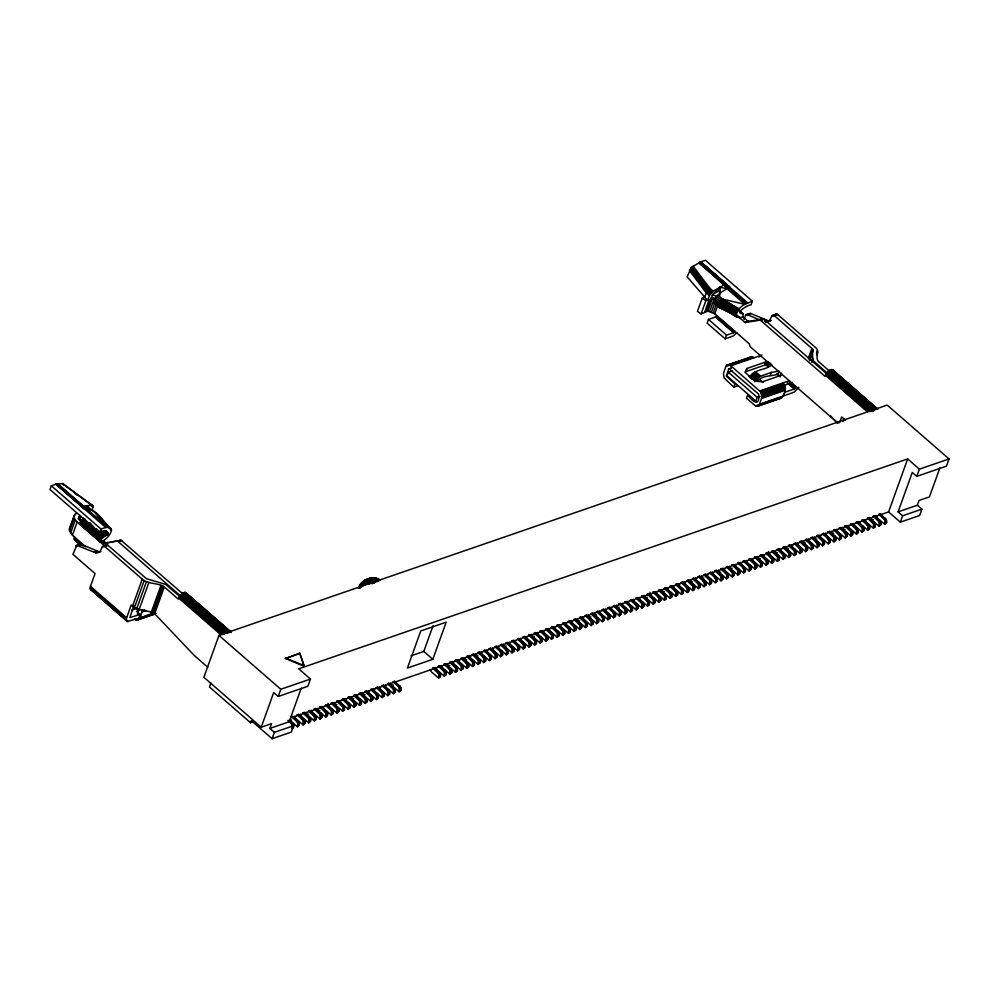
<?xml version="1.0" encoding="UTF-8"?>
<svg xmlns="http://www.w3.org/2000/svg" width="999" height="999" viewBox="0 0 999 999"><rect width="100%" height="100%" fill="white"/><g stroke="black" fill="none" stroke-linecap="round" stroke-linejoin="round"><path stroke-width="1.5" d="M291.633 720.029L290.222 720.516L297.44 726.797L298.002 724.15L297.078 721.728L291.558 716.807L291.171 717.869M297.44 726.797L299.238 725.262L298.938 721.977L292.969 716.32L291.558 716.807M294.68 716.146L295.866 718.568L303.084 724.862L303.172 720.516L297.202 714.859L296.815 715.921L292.582 717.382M303.084 724.862L304.882 723.313L304.583 720.029L298.614 714.372L297.202 714.859M300.324 714.198L301.511 716.62L308.741 722.914L308.816 718.568L302.847 712.911L302.472 713.973L298.226 715.434L298.614 714.372M308.741 722.914L310.527 721.365L310.227 718.081L304.258 712.424L302.847 712.911M305.981 712.25L307.155 714.672L314.385 720.966L314.46 716.62L308.491 710.963L308.117 712.025L303.883 713.486L304.258 712.424M314.385 720.966L316.171 719.417L315.871 716.133L309.902 710.476L308.491 710.963M311.626 710.301L312.812 712.724L320.03 719.018L320.105 714.685L314.136 709.015L313.761 710.077L309.528 711.538M320.03 719.018L321.828 717.469L321.516 714.198L315.559 708.528L314.136 709.015M317.27 708.353L318.456 710.776L325.674 717.07L325.761 712.737L319.792 707.067L319.405 708.129L315.172 709.59L315.559 708.528M325.674 717.07L327.472 715.521L327.173 712.25L321.203 706.58L319.792 707.067M322.914 706.418L324.101 708.84L331.331 715.122L331.406 710.789L325.437 705.119L325.05 706.181L320.816 707.642L321.203 706.58M331.331 715.122L333.117 713.573L332.817 710.301L326.848 704.632L325.437 705.119M327.972 703.259L329.745 706.892L336.975 713.174L337.05 708.84L331.081 703.184L330.706 704.233L326.461 705.694L326.848 704.632M336.975 713.174L338.761 711.625L338.461 708.353L332.492 702.697L331.081 703.184M334.215 702.522L335.389 704.944L342.62 711.226L342.694 706.892L336.725 701.236L336.351 702.297L332.118 703.758L332.492 702.697M342.62 711.226L344.418 709.69L344.106 706.405L338.137 700.749L336.725 701.236M339.86 700.574L341.046 702.996L348.264 709.29L348.339 704.944L342.382 699.288L341.995 700.349L337.762 701.81L338.137 700.749M348.264 709.29L350.062 707.742L349.762 704.457L343.793 698.801L342.382 699.288M345.504 698.626L346.69 701.048L353.908 707.342L353.996 702.996L348.027 697.339L347.64 698.401L343.406 699.862L343.793 698.801M353.908 707.342L355.706 705.794L355.407 702.509L349.438 696.852L348.027 697.339M351.149 696.678L352.335 699.1L359.565 705.394L359.64 701.048L353.671 695.391L353.284 696.453L349.051 697.914L349.438 696.852M359.565 705.394L361.351 703.845L361.051 700.561L355.082 694.904L353.671 695.391M356.793 694.73L357.979 697.152L365.209 703.446L365.284 699.113L359.315 693.443L358.941 694.505L354.695 695.966L355.082 694.904M365.209 703.446L366.995 701.897L366.695 698.626L360.726 692.956L359.315 693.443M362.45 692.782L363.624 695.204L370.854 701.498L370.929 697.165L364.96 691.495L364.585 692.557L360.352 694.018L360.726 692.956M370.854 701.498L372.652 699.949L372.34 696.678L366.371 691.008L364.96 691.495M368.094 690.846L369.28 693.269L376.498 699.55L377.06 696.902L375.574 693.88L370.617 689.547L370.229 690.609L367.407 691.583M376.498 699.55L378.296 698.001L377.997 694.73L372.028 689.06L370.617 689.547M373.738 688.898L374.925 691.32L382.142 697.602L382.23 693.269L376.261 687.612L375.874 688.661L371.64 690.122L372.028 689.06M382.142 697.602L383.941 696.053L383.641 692.782L377.672 687.125L376.261 687.612M379.383 686.95L380.569 689.372L387.799 695.654L388.349 693.006L386.875 689.984L381.905 685.664L381.518 686.725L378.696 687.687M387.799 695.654L389.585 694.118L389.285 690.833L383.316 685.177L381.905 685.664M385.04 685.002L386.213 687.424L393.444 693.718L393.519 689.372L387.55 683.716L387.175 684.777L382.942 686.238L383.316 685.177M393.444 693.718L395.229 692.17L394.93 688.885L388.961 683.229L387.55 683.716M390.684 683.054L391.87 685.476L399.088 691.77L399.163 687.424L393.194 681.768L392.819 682.829L388.586 684.29L388.961 683.229M399.088 691.77L400.886 690.222L400.574 686.937L394.617 681.281L393.194 681.768M430.207 669.43L431.393 671.852L438.623 678.134L438.698 673.801L432.729 668.144L432.342 669.205L395.691 681.83M438.623 678.134L440.409 676.598L440.109 673.314L434.14 667.657L432.729 668.144M435.851 667.482L437.038 669.904L444.268 676.198L444.343 671.852L438.374 666.196L437.999 667.257L433.753 668.718L434.14 667.657M444.268 676.198L446.053 674.65L445.754 671.365L439.785 665.709L438.374 666.196M441.508 665.534L442.682 667.956L449.912 674.25L449.987 669.904L444.018 664.248L443.643 665.309L439.41 666.77L439.785 665.709M449.912 674.25L451.71 672.702L451.398 669.417L445.429 663.761L444.018 664.248M447.152 663.586L448.339 666.008L455.556 672.302L455.644 667.956L449.675 662.3L449.288 663.361L445.054 664.822L445.429 663.761M455.556 672.302L457.355 670.754L457.055 667.482L451.086 661.813L449.675 662.3M452.797 661.638L453.983 664.06L461.201 670.354L461.288 666.021L455.319 660.351L454.932 661.413L450.699 662.874L451.086 661.813M461.201 670.354L462.999 668.806L462.699 665.534L456.73 659.864L455.319 660.351M458.441 659.69L459.627 662.112L466.858 668.406L466.933 664.073L460.964 658.403L460.576 659.465L456.343 660.926L456.73 659.864M466.858 668.406L468.643 666.857L468.344 663.586L462.375 657.916L460.964 658.403M464.098 657.754L465.272 660.177L472.502 666.458L472.577 662.125L466.608 656.455L466.233 657.517L462 658.978L462.375 657.916M472.502 666.458L474.288 664.909L473.988 661.638L468.019 655.981L466.608 656.455M469.742 655.806L470.929 658.229L478.146 664.51L478.221 660.177L472.252 654.52L471.878 655.569L467.644 657.03L468.019 655.981M478.146 664.51L479.945 662.961L479.632 659.69L473.676 654.033L472.252 654.52M475.387 653.858L476.573 656.281L483.791 662.562L484.353 659.914L482.867 656.892L477.909 652.572L477.522 653.633L474.7 654.607M483.791 662.562L485.589 661.026L485.289 657.742L479.32 652.085L477.909 652.572M481.031 651.91L482.217 654.333L489.448 660.626L489.997 657.966L488.523 654.944L483.553 650.624L483.166 651.685L480.344 652.659M489.448 660.626L491.233 659.078L490.934 655.794L484.965 650.137L483.553 650.624M486.675 649.962L487.862 652.384L495.092 658.678L495.167 654.333L489.198 648.676L488.823 649.737L484.577 651.198L484.965 650.137M495.092 658.678L496.878 657.13L496.578 653.846L490.609 648.189L489.198 648.676M492.332 648.014L493.506 650.436L500.736 656.73L501.286 654.083L499.812 651.048L494.842 646.728L494.468 647.789L491.645 648.763M500.736 656.73L502.534 655.182L502.222 651.897L496.253 646.241L494.842 646.728M497.977 646.066L499.163 648.488L506.381 654.782L506.456 650.449L500.499 644.78L500.112 645.841L495.879 647.302L496.253 646.241M506.381 654.782L508.179 653.234L507.879 649.962L501.91 644.293L500.499 644.78M503.621 644.118L504.807 646.54L512.025 652.834L512.112 648.501L506.143 642.832L505.756 643.893L501.523 645.354L501.91 644.293M512.025 652.834L513.823 651.286L513.523 648.014L507.554 642.345L506.143 642.832M509.265 642.182L510.452 644.605L517.682 650.886L518.231 648.239L516.758 645.217L511.788 640.883L511.401 641.945L508.578 642.919M517.682 650.886L519.468 649.338L519.168 646.066L513.199 640.396L511.788 640.883M514.91 640.234L516.096 642.657L523.326 648.938L523.401 644.605L517.432 638.948L517.057 639.997L512.812 641.458L513.199 640.396M523.326 648.938L525.112 647.389L524.812 644.118L518.843 638.461L517.432 638.948M520.566 638.286L521.74 640.709L528.971 646.99L529.045 642.657L523.076 637L522.702 638.061L518.469 639.51M528.971 646.99L530.769 645.454L530.457 642.17L524.487 636.513L523.076 637M526.211 636.338L527.397 638.761L534.615 645.054L534.702 640.709L528.733 635.052L528.346 636.113L524.113 637.574L524.487 636.513M534.615 645.054L536.413 643.506L536.113 640.222L530.144 634.565L528.733 635.052M531.855 634.39L533.041 636.813L540.259 643.106L540.347 638.761L534.378 633.104L533.99 634.165L529.757 635.626L530.144 634.565M540.259 643.106L542.057 641.558L541.758 638.274L535.789 632.617L534.378 633.104M537.499 632.442L538.686 634.865L545.916 641.158L545.991 636.813L540.022 631.156L539.635 632.217L535.402 633.678L535.789 632.617M545.916 641.158L547.702 639.61L547.402 636.326L541.433 630.669L540.022 631.156M543.156 630.494L544.33 632.916L551.56 639.21L551.635 634.877L545.666 629.208L545.292 630.269L541.058 631.73L541.433 630.669M551.56 639.21L553.346 637.662L553.046 634.39L547.077 628.721L545.666 629.208M548.801 628.546L549.987 630.968L557.205 637.262L557.28 632.929L551.311 627.26L550.936 628.321L546.703 629.782L547.077 628.721M557.205 637.262L559.003 635.714L558.691 632.442L552.734 626.773L551.311 627.26M554.445 626.61L555.631 629.033L562.849 635.314L562.937 630.981L556.967 625.312L556.58 626.373L552.347 627.834L552.734 626.773M562.849 635.314L564.647 633.766L564.348 630.494L558.379 624.825L556.967 625.312M560.089 624.662L561.276 627.085L568.493 633.366L568.581 629.033L562.612 623.376L562.225 624.425L557.991 625.886L558.379 624.825M568.493 633.366L570.292 631.818L569.992 628.546L564.023 622.889L562.612 623.376M565.734 622.714L566.92 625.137L574.15 631.418L574.225 627.085L568.256 621.428L567.882 622.489L563.636 623.938L564.023 622.889M574.15 631.418L575.936 629.882L575.636 626.598L569.667 620.941L568.256 621.428M571.391 620.766L572.564 623.189L579.795 629.482L579.87 625.137L573.901 619.48L573.526 620.541L569.293 622.002L569.667 620.941M579.795 629.482L581.593 627.934L581.281 624.65L575.312 618.993L573.901 619.48M577.035 618.818L578.221 621.241L585.439 627.534L585.514 623.189L579.557 617.532L579.17 618.593L574.937 620.054L575.312 618.993M585.439 627.534L587.237 625.986L586.937 622.702L580.968 617.045L579.557 617.532M582.679 616.87L583.866 619.293L591.083 625.586L591.171 621.241L585.202 615.584L584.815 616.645L580.581 618.106L580.968 617.045M591.083 625.586L592.882 624.038L592.582 620.754L586.613 615.097L585.202 615.584M588.324 614.922L589.51 617.345L596.74 623.638L596.815 619.293L590.846 613.636L590.459 614.697L586.226 616.158L586.613 615.097M596.74 623.638L598.526 622.09L598.226 618.818L592.257 613.149L590.846 613.636M593.968 612.974L595.154 615.396L602.385 621.69L602.934 619.043L601.46 616.008L596.49 611.688L596.116 612.749L593.294 613.723M602.385 621.69L604.17 620.142L603.871 616.87L597.902 611.201L596.49 611.688M599.625 611.026L600.799 613.448L608.029 619.742L608.104 615.409L602.135 609.74L601.76 610.801L597.527 612.262L597.902 611.201M608.029 619.742L609.827 618.194L609.515 614.922L603.546 609.253L602.135 609.74M605.269 609.09L606.455 611.513L613.673 617.794L614.235 615.147L612.749 612.125L607.792 607.792L607.404 608.853L604.582 609.827M613.673 617.794L615.471 616.246L615.172 612.974L609.203 607.317L607.792 607.792M610.913 607.142L612.1 609.565L619.318 615.846L619.405 611.513L613.436 605.856L613.049 606.905L608.816 608.366L609.203 607.317M619.318 615.846L621.116 614.298L620.816 611.026L614.847 605.369L613.436 605.856M616.558 605.194L617.744 607.617L624.974 613.898L625.049 609.565L619.08 603.908L618.693 604.969L614.46 606.43M624.974 613.898L626.76 612.362L626.46 609.078L620.491 603.421L619.08 603.908M622.215 603.246L623.388 605.669L630.619 611.962L631.168 609.303L629.695 606.281L624.725 601.96L624.35 603.021L621.528 603.995M630.619 611.962L632.404 610.414L632.105 607.13L626.136 601.473L624.725 601.96M627.859 601.298L629.045 603.721L636.263 610.014L636.338 605.669L630.369 600.012L629.994 601.073L625.761 602.534L626.136 601.473M636.263 610.014L638.061 608.466L637.749 605.182L631.793 599.525L630.369 600.012M633.503 599.35L634.69 601.773L641.907 608.066L641.995 603.721L636.026 598.064L635.639 599.125L631.405 600.586M641.907 608.066L643.706 606.518L643.406 603.234L637.437 597.577L636.026 598.064M639.148 597.402L640.334 599.825L647.552 606.118L647.639 601.785L641.67 596.116L641.283 597.177L637.05 598.638L637.437 597.577M647.552 606.118L649.35 604.57L649.05 601.298L643.081 595.629L641.67 596.116M644.792 595.454L645.978 597.877L653.209 604.17L653.284 599.837L647.315 594.168L646.94 595.229L642.694 596.69L643.081 595.629M653.209 604.17L654.994 602.622L654.695 599.35L648.726 593.681L647.315 594.168M649.85 592.307L651.623 595.941L658.853 602.222L658.928 597.889L652.959 592.22L652.584 593.281L648.351 594.742L648.726 593.681M658.853 602.222L660.651 600.674L660.339 597.402L654.37 591.733L652.959 592.22M656.093 591.57L657.28 593.993L664.497 600.274L664.572 595.941L658.616 590.284L658.229 591.333L653.995 592.794L654.37 591.733M664.497 600.274L666.296 598.726L665.996 595.454L660.027 589.797L658.616 590.284M661.738 589.622L662.924 592.045L670.142 598.326L670.229 593.993L664.26 588.336L663.873 589.398L659.64 590.846L660.027 589.797M670.142 598.326L671.94 596.79L671.64 593.506L665.671 587.849L664.26 588.336M667.382 587.674L668.568 590.097L675.799 596.391L675.873 592.045L669.904 586.388L669.517 587.449L665.284 588.911L665.671 587.849M675.799 596.391L677.584 594.842L677.285 591.558L671.316 585.901L669.904 586.388M673.026 585.726L674.213 588.149L681.443 594.442L681.518 590.097L675.549 584.44L675.174 585.501L670.928 586.962L671.316 585.901M681.443 594.442L683.229 592.894L682.929 589.61L676.96 583.953L675.549 584.44M678.683 583.778L679.857 586.201L687.087 592.494L687.162 588.149L681.193 582.492L680.819 583.553L676.585 585.014L676.96 583.953M687.087 592.494L688.498 592.007L689.06 589.36L687.574 586.326L686.163 586.813M692.732 590.546L692.819 586.213L686.85 580.544L686.463 581.605L682.23 583.066L682.604 582.005L692.732 590.546L694.143 590.059L694.705 587.412L693.781 584.977L688.261 580.057L686.85 580.544M689.972 579.882L691.158 582.305L698.376 588.598L698.463 584.265L692.494 578.596L692.107 579.657L687.874 581.118L688.261 580.057M698.376 588.598L700.174 587.05L699.874 583.778L693.905 578.109L692.494 578.596M695.616 577.946L696.803 580.369L704.033 586.65L704.582 584.003L703.109 580.981L698.139 576.648L697.752 577.709L694.929 578.683M704.033 586.65L705.818 585.102L705.519 581.83L699.55 576.161L698.139 576.648M701.261 575.998L702.447 578.421L709.677 584.702L709.752 580.369L703.783 574.712L703.408 575.761L699.175 577.222L699.55 576.161M709.677 584.702L711.463 583.154L711.163 579.882L705.194 574.225L703.783 574.712M706.917 574.05L708.104 576.473L715.321 582.754L715.883 580.107L714.397 577.085L709.427 572.764L709.053 573.826L706.231 574.787M715.321 582.754L717.12 581.218L716.807 577.934L710.851 572.277L709.427 572.764M712.562 572.102L713.748 574.525L720.966 580.819L721.053 576.473L715.084 570.816L714.697 571.878L710.464 573.339L710.851 572.277M720.966 580.819L722.764 579.27L722.464 575.986L716.495 570.329L715.084 570.816M718.206 570.154L719.392 572.577L726.61 578.871L726.698 574.525L720.729 568.868L720.341 569.929L716.108 571.391L716.495 570.329M726.61 578.871L728.408 577.322L728.109 574.038L722.14 568.381L720.729 568.868M723.85 568.206L725.037 570.629L732.267 576.923L732.342 572.577L726.373 566.92L725.998 567.981L721.753 569.442L722.14 568.381M732.267 576.923L734.053 575.374L733.753 572.09L727.784 566.433L726.373 566.92M729.507 566.258L730.681 568.681L737.911 574.974L737.986 570.629L732.017 564.972L731.643 566.033L727.409 567.494M737.911 574.974L739.71 573.426L739.397 570.154L733.428 564.485L732.017 564.972M735.152 564.31L736.338 566.733L743.556 573.026L744.118 570.379L742.632 567.345L737.674 563.024L737.287 564.085L734.465 565.059M743.556 573.026L745.354 571.478L745.054 568.206L739.085 562.537L737.674 563.024M740.796 562.362L741.982 564.797L749.2 571.078L749.287 566.745L743.318 561.076L742.931 562.137L738.698 563.598L739.085 562.537M749.2 571.078L750.998 569.53L750.699 566.258L744.73 560.589L743.318 561.076M746.44 560.427L747.627 562.849L754.857 569.13L754.932 564.797L748.963 559.128L748.576 560.189L744.342 561.65M754.857 569.13L756.643 567.582L756.343 564.31L750.374 558.653L748.963 559.128M752.085 558.478L753.271 560.901L760.501 567.182L760.576 562.849L754.607 557.192L754.233 558.254L749.987 559.702L750.374 558.653M760.501 567.182L762.287 565.634L761.987 562.362L756.018 556.705L754.607 557.192M757.741 556.53L758.915 558.953L766.146 565.234L766.221 560.901L760.251 555.244L759.877 556.306L755.644 557.767L756.018 556.705M766.146 565.234L767.944 563.698L767.632 560.414L761.663 554.757L760.251 555.244M763.386 554.582L764.572 557.005L771.79 563.299L771.877 558.953L765.908 553.296L765.521 554.358L761.288 555.819L761.663 554.757M771.79 563.299L773.588 561.75L773.288 558.466L767.319 552.809L765.908 553.296M768.443 551.423L770.217 555.057L777.434 561.351L777.522 557.005L771.553 551.348L771.166 552.41L766.932 553.871L767.319 552.809M777.434 561.351L779.232 559.802L778.933 556.518L772.964 550.861L771.553 551.348M774.675 550.686L775.861 553.109L783.091 559.403L783.166 555.057L777.197 549.4L776.81 550.461L772.577 551.923L772.964 550.861M783.091 559.403L784.877 557.854L784.577 554.57L778.608 548.913L777.197 549.4M780.319 548.738L781.505 551.161L788.735 557.454L788.81 553.121L782.841 547.452L782.467 548.513L778.233 549.974L778.608 548.913M788.735 557.454L790.521 555.906L790.221 552.634L784.252 546.965L782.841 547.452M785.976 546.79L787.15 549.213L794.38 555.506L794.455 551.173L788.486 545.504L788.111 546.565L783.878 548.026L784.252 546.965M794.38 555.506L796.178 553.958L795.866 550.686L789.909 545.017L788.486 545.504M791.62 544.855L792.806 547.277L800.024 553.558L800.112 549.225L794.143 543.556L793.755 544.617L789.522 546.078L789.909 545.017M800.024 553.558L801.822 552.01L801.523 548.738L795.554 543.069L794.143 543.556M797.264 542.907L798.451 545.329L805.669 551.61L805.756 547.277L799.787 541.62L799.4 542.669L795.167 544.13L795.554 543.069M805.669 551.61L807.467 550.062L807.167 546.79L801.198 541.133L799.787 541.62M802.909 540.958L804.095 543.381L811.325 549.662L811.4 545.329L805.431 539.672L805.057 540.734L800.811 542.195L801.198 541.133M811.325 549.662L813.111 548.126L812.811 544.842L806.842 539.185L805.431 539.672M808.566 539.01L809.739 541.433L816.97 547.727L817.519 545.067L816.046 542.045L811.076 537.724L810.701 538.786L807.879 539.76M816.97 547.727L818.768 546.178L818.456 542.894L812.487 537.237L811.076 537.724M814.21 537.062L815.396 539.485L822.614 545.779L822.689 541.433L816.732 535.776L816.345 536.838L812.112 538.299L812.487 537.237M822.614 545.779L824.412 544.23L824.113 540.946L818.144 535.289L816.732 535.776M819.854 535.114L821.041 537.537L828.258 543.831L828.82 541.183L827.347 538.149L822.377 533.828L821.99 534.89L819.168 535.864M828.258 543.831L830.057 542.282L829.757 538.998L823.788 533.341L822.377 533.828M825.499 533.166L826.685 535.589L833.915 541.883L833.99 537.549L828.021 531.88L827.634 532.942L823.401 534.403L823.788 533.341M833.915 541.883L835.701 540.334L835.401 537.062L829.432 531.393L828.021 531.88M831.143 531.218L832.329 533.641L839.56 539.935L839.635 535.601L833.666 529.932L833.291 530.993L829.045 532.455L829.432 531.393M839.56 539.935L841.345 538.386L841.046 535.114L835.077 529.445L833.666 529.932M836.8 529.283L837.974 531.705L845.204 537.986L845.766 535.339L844.28 532.317L839.31 527.984L838.935 529.045L836.113 530.019M845.204 537.986L847.002 536.438L846.69 533.166L840.721 527.497L839.31 527.984M842.444 527.335L843.631 529.757L850.848 536.038L850.936 531.705L844.967 526.048L844.58 527.097L840.346 528.558M850.848 536.038L852.646 534.49L852.347 531.218L846.378 525.561L844.967 526.048M848.089 525.387L849.275 527.809L856.493 534.09L856.58 529.757L850.611 524.1L850.224 525.162L845.991 526.61M856.493 534.09L858.291 532.554L857.991 529.27L852.022 523.613L850.611 524.1M853.733 523.439L854.919 525.861L862.149 532.155L862.224 527.809L856.255 522.152L855.868 523.214L851.635 524.675L852.022 523.613M862.149 532.155L863.935 530.606L863.636 527.322L857.666 521.665L856.255 522.152M859.377 521.49L860.564 523.913L867.794 530.207L867.869 525.861L861.9 520.204L861.525 521.266L857.292 522.727L857.666 521.665M867.794 530.207L869.58 528.658L869.28 525.374L863.311 519.717L861.9 520.204M865.034 519.542L866.208 521.965L873.438 528.259L873.513 523.913L867.544 518.256L867.169 519.318L862.936 520.779L863.311 519.717M873.438 528.259L875.236 526.71L874.924 523.426L868.968 517.769L867.544 518.256M870.678 517.594L871.865 520.017L879.083 526.311L879.17 521.977L873.201 516.308L872.814 517.37L868.581 518.831L868.968 517.769M879.083 526.311L880.881 524.762L880.581 521.49L874.612 515.821L873.201 516.308M876.323 515.646L877.509 518.069L884.727 524.363L884.814 520.029L878.845 514.36L878.458 515.422L874.225 516.883L874.612 515.821M884.727 524.363L886.525 522.814L886.225 519.542L880.256 513.873L878.845 514.36M747.652 302.797L700.699 261.913L729.595 287.075L700.699 261.913L705.394 260.289L752.359 301.174L744.904 304.32L722.552 299.151L719.28 302.859L718.393 306.543L727.509 311.201L718.88 307.005L713.973 302.759C714.285 294.955 723.813 290.934 729.595 287.075L700.699 261.913L700.024 262.175L691.308 267.557L687.125 276.798L707.667 300.449L710.963 299.313L712.699 294.48M719.73 293.943L719.829 287.275L726.847 288.599L744.904 304.32C736.55 307.967 732.23 320.492 742.969 316.945L742.869 313.586L739.347 310.527M85.502 519.293L83.279 518.369L79.271 523.776L100.037 541.858C99.613 536.463 112.313 535.551 105.944 530.706M134.365 619.043C139.685 622.839 141.92 613.536 141.883 609.565M733.828 387.162L734.977 383.978L726.323 376.036L728.958 368.706L758.603 394.106C760.064 406.206 753.758 403.121 747.614 394.992L746.465 398.164L755.082 405.619L757.117 406.281L758.878 405.532L762.112 397.115L760.639 391.883L730.856 365.771L727.384 364.935L725.948 366.346L723.451 373.276L724.1 377.947L733.828 387.162L738.149 385.676M757.604 406.218L781.118 398.126C784.964 394.705 787.087 386.975 782.804 382.979M360.277 588.174C358.479 584.465 362.799 580.806 366.071 579.957M826.797 372.752L813.686 361.039L812.599 357.892L812.624 349.126L774.425 315.721C770.054 313.748 771.016 323.976 765.371 322.028L770.554 320.741L767.257 321.878M772.477 315.422L776.211 314.098L777.721 314.585L815.196 347.215C820.591 350.562 814.635 357.617 818.431 361.463L830.094 371.616M719.392 290.572L719.829 287.275L712.712 294.455L719.392 290.572L719.842 295.217M369.842 584.103C369.842 579.158 375.437 576.048 379.458 579.782M292.345 726.935L292.183 727.684L293.594 727.197L293.281 723.925L289.31 719.992M80.17 544.88L74.525 539.972L74.5 537.025M92.919 505.806L88.624 502.609L92.919 505.806L92.07 510.526M139.348 610.352L136.526 611.326L140.135 614.472L138.799 618.181L127.285 621.528L90.497 589.572L90.472 586.301L95.042 573.588L72.927 554.32L76.798 545.354L95.729 552.847L100.911 551.573M127.285 621.528L126.261 619.068L131.169 605.032C137.775 612.287 149.675 608.666 156.381 615.546L194.218 655.431L207.755 667.22M93.169 506.406L62.925 483.641L57.243 483.828L51.286 485.764L49.95 489.473L99.625 532.717L104.883 530.906L107.992 532.929L105.832 530.594M85.789 546.853L72.415 535.214L69.518 531.118L69.381 529.158L74.151 515.909L76.523 512.937M74.913 514.223L69.381 529.158M69.518 531.118L74.288 517.869L74.151 515.909M70.554 533.191L75.325 519.942L74.288 517.869M72.415 535.214L77.185 521.953L75.325 519.942M78.184 518.918L80.095 515.509L78.659 519.492M79.545 520.367L80.981 516.383M99.625 532.717L100.961 529.008C119.468 522.102 109.141 540.147 100.037 541.858L79.92 522.352L83.891 523.813L101.049 539.822L81.993 519.555L86.364 521.178L102.934 537.462L89.748 522.527M186.476 593.518L184.902 592.332L182.954 593.006L179.957 595.766L178.309 599.125L164.311 586.937C157.742 582.554 148.439 584.49 142.258 579.17L104.783 546.553C100.762 544.455 101.836 552.897 97.615 552.709M132.53 606.206L142.258 579.17M133.953 605.307L129.895 617.594L140.135 614.472M134.453 607.592L144.181 580.569M136.726 608.716L146.453 581.68M137.325 614.123L138.898 608.778M139.161 609.49L148.901 582.454M151.261 612.325L160.989 585.289M152.485 612.712L162.213 585.676M153.621 613.274L163.349 586.238M154.583 613.973L164.311 586.937M898.089 511.863L917.394 505.219L921.902 509.14L902.609 515.796L898.089 511.863L912.287 472.427L916.807 476.361L946.453 466.146L949.05 458.928L887.187 405.082L218.956 635.426L203.883 677.297L261.226 727.21L271.578 723.651L269.867 728.421L274.375 732.342L293.669 725.699L287.899 720.479M210.889 683.004L209.465 686.975L250.549 722.752L253.309 721.802M250.549 722.752L251.323 720.629L272.09 738.711L291.383 732.055L293.669 725.699M302.872 665.746L285.427 658.516L299.725 653.121L304.22 666.308L299.725 653.121M261.226 727.21L273.714 692.544L278.221 696.478L307.867 686.263L310.464 679.058L298.726 668.831L907.666 458.928L919.405 469.155L949.05 458.928M278.221 696.478L280.819 689.273L310.464 679.058M272.09 738.711L274.375 732.342M301.248 688.174L289.161 721.765L269.867 728.421M293.594 727.197L291.795 728.746M365.996 692.07L366.371 691.008M377.285 688.174L377.672 687.125M394.23 682.342L394.617 681.281M411.089 655.806L423.801 651.423L433.042 625.736M432.829 659.29L446.178 622.177L420.766 630.943L407.417 668.044L432.829 659.29L423.801 651.423M473.289 655.094L473.676 654.033M478.933 653.146L479.32 652.085M490.234 649.25L490.609 648.189M704.732 296.703L702.222 298.114L697.452 311.363L701.098 313.898L707.841 311.164L714.76 313.786L749.362 343.906L750.137 346.678L837.924 423.089M704.507 297.702L706.705 291.858L709.989 288.424L713.149 291.171L725.898 283.953M591.87 614.21L592.257 613.149M701.098 313.898L705.868 300.649L708.378 299.238M707.667 300.449L709.864 294.605L713.149 291.171M704.857 311.788L709.153 299.862M706.193 311.301L710.489 299.375M707.841 311.164L712.612 297.914L714.447 298.114L709.677 311.363M603.171 610.314L603.546 609.253M716.845 315.609L715.521 316.995L708.466 319.418L707.13 323.139L725.187 338.861L733.403 335.876L736.775 332.767M711.538 311.913L714.884 302.635M713.286 312.737L716.146 304.795M714.76 313.786L717.619 305.844M725.187 338.861L726.523 335.14L733.591 332.717L734.902 331.331M743.993 319.518L745.679 315.072L746.915 314.485L760.739 320.354M752.359 301.174L751.023 304.882C747.739 304.533 733.678 313.973 742.869 313.586L739.397 310.726M732.567 370.754L728.321 372.215L726.985 375.924L755.893 401.086L757.23 397.377L760.052 396.403M747.04 368.431L745.891 371.603L764.71 365.122L768.406 366.046L769.542 362.862L765.858 361.938L747.04 368.431L744.942 372.315L755.082 381.143L762.387 381.793L781.218 375.299L781.942 373.951M764.71 365.122L765.858 361.938M765.259 365.01L766.408 361.825M765.896 365.01L767.045 361.825M766.57 365.122L767.719 361.938M767.244 365.347L768.393 362.162M767.869 365.659L769.018 362.475M693.518 579.17L693.905 578.109M770.167 375.587L771.315 372.402L779.033 371.116L777.884 374.3C771.49 376.273 761.6 375.349 757.367 381.393M704.819 575.274L705.194 574.225M780.931 375.624L781.293 373.077L780.144 376.261L777.884 374.3M808.316 358.304L811.9 348.351M809.04 359.078L812.624 349.126M809.477 359.89L813.061 349.925M809.577 360.651L813.161 350.699M811.575 360.739L812.599 357.892M811.787 362.287L812.811 359.44M816.483 353.221L817.507 350.374M816.707 354.757L817.731 351.91M877.222 408.653L832.242 369.568L828.483 370.866L824.899 376.248L760.289 320.105L745.179 322.502L737.424 316.109M839.61 422.677L841.67 416.945L845.641 420.404M842.906 421.541L843.93 418.681M806.468 540.247L806.842 539.185M817.756 536.351L818.144 535.289M880.256 513.873L879.869 514.935L888.586 511.938L907.666 458.928M888.586 511.938L900.324 522.152L902.609 515.796M916.807 476.361L919.405 469.155M917.394 505.219L919.105 500.449L929.457 496.878L939.859 467.982M921.902 509.14L919.617 515.509L900.324 522.152M379.57 579.87L374.488 578.159L370.055 578.271L363.786 580.968L362.949 585.576L361.163 587.312M82.58 526.123L86.364 521.178L101.873 538.648L85.052 522.415L80.857 520.904L100.474 540.859L82.767 525.711L79.271 523.776M79.146 516.271L78.771 518.419L80.469 520.816M760.114 355.482L758.903 357.093M798.875 387.212L794.193 392.108L783.503 395.954L784.839 392.245L794.255 388.998L796.228 386.925M361.176 583.616L358.504 588.286L361.176 583.616L365.209 580.107M358.753 587.674C361.114 581.518 369.081 578.896 374.737 582.205M754.794 381.73L759.34 376.673L771.315 372.402M748.726 314.41L750.699 313.486L768.668 320.891M105.507 545.966L106.568 544.93L108.067 545.417L146.516 578.733L165.672 584.415L180.432 596.965M358.454 587.924C360.614 583.229 366.92 576.073 372.602 579.158M775.149 315.135L776.211 314.098M380.169 580.057C375.649 577.147 365.247 576.411 366.208 584.19L362.949 585.576M360.564 584.115L358.554 587.774L359.852 585.489M769.542 362.862L771.802 364.822C765.471 370.604 753.77 368.818 749.837 377.41L751.822 379.133M749.287 357.929L751.398 356.793L753.908 357.829M79.321 544.755L81.056 544.305L99.026 551.71L95.729 552.847M359.79 586.326C362.999 581.905 369.23 580.469 374.026 583.116M359.94 587.237C362.712 583.516 367.969 581.668 372.277 583.716M184.902 592.332L230.507 632.03L228.559 632.704L182.954 593.006M363.311 581.605L370.916 578.359M376.536 580.606L372.877 578.646L378.609 580.756L380.194 580.269L374.488 578.159M76.374 545.541L80.557 544.18M746.016 314.722L750.199 313.349M76.024 545.891L81.056 544.305M745.679 315.072L750.699 313.486M75.787 546.378L77.984 545.616M77.185 521.953L101.848 543.431L121.241 540.384L182.342 593.481M744.193 322.003L763.586 318.968L827.022 374.088M101.848 543.431L105.619 542.619M744.68 322.34L747.976 321.203M102.323 543.756L106.119 542.794M745.179 322.502L748.476 321.366M102.835 543.931L106.606 542.782M745.666 322.502L748.963 321.366M102.835 546.253L106.568 544.93M103.322 543.918L120.255 540.209M759.302 319.93L762.599 318.793M102.472 546.603L107.068 544.917M116.958 541.346L120.742 540.209M759.789 319.93L763.086 318.793M772.115 315.771L776.71 314.086M102.21 547.102L107.58 545.079M117.445 541.346L121.241 540.384M760.289 320.105L763.586 318.968M771.852 316.271L777.222 314.248M104.783 546.553L108.067 545.417M117.944 541.52L121.716 540.709M760.776 320.429L764.073 319.293M774.425 315.721L777.721 314.585M93.769 552.335L97.065 551.198M764.51 321.129L766.708 320.367M768.943 321.091L771.141 320.329M726.96 365.172L751.398 356.793M726.573 365.484L751.897 356.818M731.992 363.898L747.851 358.429M729.357 364.897L752.409 356.943M725.948 366.346L752.921 357.155M730.369 365.397L753.421 357.455M730.856 365.771L762.025 355.032M728.546 368.981L731.43 367.982M728.421 369.23L731.305 368.231M749.1 376.573L751.685 375.686M759.752 390.934L789.572 380.644M760.214 391.371L783.266 383.429M760.639 391.883L783.691 383.941M761.013 392.457L784.078 384.503M131.606 610.239L137.025 608.379M761.35 393.069L792.482 382.43M761.638 393.718L784.69 385.776M761.862 394.393L784.914 386.451M762.025 395.08L785.077 387.137M762.112 395.779L785.177 387.824M762.15 396.453L785.202 388.499M141.883 610.901L144.755 609.914M762.112 397.115L785.164 389.16M141.771 611.525L144.655 610.539M762 397.739L785.064 389.785M141.608 612.112L145.929 610.626M761.837 398.314L784.889 390.372M139.51 617.944L153.921 612.974M759.74 404.145L782.791 396.191M135.352 619.705L141.121 617.719M755.581 405.906L758.466 404.92M765.671 402.435L778.646 397.964M139.273 618.468L155.132 612.999M759.502 404.67L782.567 396.728M137.313 619.417L154.845 613.461M757.542 405.631L782.279 397.19M137.825 619.542L155.944 613.361M758.054 405.744L781.942 397.577M136.875 620.079L155.557 613.673M757.117 406.281L781.543 397.902M137.363 620.017L155.12 613.91M285.427 658.516L299.538 653.658M681.193 582.492L682.604 582.005M307.155 714.672L308.566 714.185M318.456 710.776L319.867 710.289M335.389 704.944L336.8 704.457M352.335 699.1L353.746 698.613M363.624 695.204L365.035 694.717M391.87 685.476L393.281 684.989M448.339 666.008L449.75 665.521M465.272 660.177L466.683 659.69M476.573 656.281L477.984 655.794M504.807 646.54L506.218 646.053M533.041 636.813L534.453 636.326M578.221 621.241L579.632 620.754M589.51 617.345L590.921 616.858M595.154 615.396L596.565 614.909M617.744 607.617L619.155 607.13M645.978 597.877L647.389 597.39M662.924 592.045L664.335 591.558M691.158 582.305L692.569 581.818M702.447 578.421L703.858 577.934M719.392 572.577L720.803 572.09M730.681 568.681L732.092 568.194M758.915 558.953L760.326 558.466M775.861 553.109L777.272 552.622M787.15 549.213L788.573 548.726M804.095 543.381L805.506 542.894M815.396 539.485L816.807 538.998M832.329 533.641L833.74 533.154M843.631 529.757L845.042 529.27M871.865 520.017L873.276 519.53M292.282 722.589L290.871 723.076L291.87 724.412L293.281 723.925M296.516 721.128L297.927 720.641M302.173 719.18L303.584 718.693M307.817 717.232L309.228 716.745M313.461 715.284L314.872 714.797M319.106 713.336L320.517 712.849M324.75 711.4L326.173 710.913M330.407 709.452L331.818 708.965M336.051 707.504L337.462 707.017M341.695 705.556L343.107 705.069M347.34 703.608L348.751 703.121M352.997 701.66L354.408 701.173M358.641 699.712L360.052 699.225M364.285 697.764L365.696 697.277M369.93 695.828L371.341 695.341M375.574 693.88L376.985 693.393M381.231 691.932L382.642 691.445M386.875 689.984L388.286 689.497M392.52 688.036L393.931 687.549M398.164 686.088L399.575 685.601M437.699 672.464L439.11 671.977M443.344 670.516L444.755 670.029M448.988 668.568L450.399 668.081M454.632 666.62L456.043 666.133M460.289 664.672L461.7 664.185M465.934 662.737L467.345 662.25M471.578 660.789L472.989 660.302M477.222 658.841L478.633 658.353M482.867 656.892L484.29 656.405M488.523 654.944L489.935 654.457M494.168 652.996L495.579 652.509M499.812 651.048L501.223 650.561M505.457 649.1L506.868 648.613M511.113 647.165L512.524 646.678M516.758 645.217L518.169 644.73M522.402 643.269L523.813 642.782M528.046 641.321L529.458 640.834M533.691 639.372L535.102 638.885M539.348 637.424L540.759 636.937M544.992 635.476L546.403 634.989M550.636 633.528L552.047 633.041M556.281 631.593L557.692 631.106M561.925 629.645L563.349 629.158M567.582 627.697L568.993 627.21M573.226 625.749L574.637 625.262M578.871 623.801L580.282 623.314M584.515 621.853L585.926 621.366M590.172 619.904L591.583 619.417M595.816 617.956L597.227 617.469M601.46 616.008L602.872 615.534M607.105 614.073L608.516 613.586M612.749 612.125L614.16 611.638M618.406 610.177L619.817 609.69M624.05 608.229L625.461 607.742M629.695 606.281L631.106 605.794M635.339 604.333L636.75 603.846M640.983 602.385L642.407 601.898M646.64 600.436L648.051 599.949M652.285 598.501L653.696 598.014M657.929 596.553L659.34 596.066M663.573 594.605L664.984 594.118M669.23 592.657L670.641 592.17M674.874 590.709L676.286 590.222M680.519 588.761L681.93 588.274M691.808 584.865L693.219 584.378M697.464 582.929L698.875 582.442M703.109 580.981L704.52 580.494M708.753 579.033L710.164 578.546M714.397 577.085L715.808 576.598M720.042 575.137L721.465 574.65M725.699 573.189L727.11 572.702M731.343 571.241L732.754 570.754M736.987 569.293L738.398 568.806M742.632 567.345L744.043 566.87M748.288 565.409L749.7 564.922M753.933 563.461L755.344 562.974M759.577 561.513L760.988 561.026M765.222 559.565L766.633 559.078M770.866 557.617L772.277 557.13M776.523 555.669L777.934 555.182M782.167 553.721L783.578 553.234M787.811 551.773L789.222 551.286M793.456 549.837L794.867 549.35M799.1 547.889L800.511 547.402M804.757 545.941L806.168 545.454M810.401 543.993L811.812 543.506M816.046 542.045L817.457 541.558M821.69 540.097L823.101 539.61M827.347 538.149L828.758 537.662M832.991 536.201L834.402 535.714M838.636 534.265L840.047 533.778M844.28 532.317L845.691 531.83M849.924 530.369L851.335 529.882M855.581 528.421L856.992 527.934M861.225 526.473L862.636 525.986M866.87 524.525L868.281 524.038M872.514 522.577L873.925 522.09M878.158 520.629L879.57 520.142M883.815 518.693L885.226 518.206M291.421 723.676L292.832 723.189M297.078 721.728L298.489 721.241M302.722 719.779L304.133 719.292M308.366 717.831L309.777 717.344M314.011 715.883L315.422 715.396M319.655 713.935L321.066 713.448M325.312 712L326.723 711.513M330.956 710.052L332.367 709.565M336.601 708.104L338.012 707.617M342.245 706.156L343.656 705.669M347.902 704.208L349.313 703.721M353.546 702.26L354.957 701.773M359.19 700.311L360.602 699.824M364.835 698.363L366.246 697.876M370.479 696.428L371.89 695.941M376.136 694.48L377.547 693.993M381.78 692.532L383.191 692.045M387.425 690.584L388.836 690.097M393.069 688.636L394.48 688.149M398.713 686.688L400.124 686.201M438.249 673.064L439.66 672.577M443.893 671.116L445.304 670.629M449.538 669.168L450.949 668.681M455.194 667.22L456.605 666.733M460.839 665.272L462.25 664.785M466.483 663.336L467.894 662.849M472.127 661.388L473.538 660.901M477.772 659.44L479.183 658.953M483.429 657.492L484.84 657.005M489.073 655.544L490.484 655.057M494.717 653.596L496.128 653.109M500.362 651.648L501.773 651.161M506.018 649.7L507.43 649.213M511.663 647.764L513.074 647.277M517.307 645.816L518.718 645.329M522.952 643.868L524.363 643.381M528.596 641.92L530.007 641.433M534.253 639.972L535.664 639.485M539.897 638.024L541.308 637.537M545.541 636.076L546.952 635.589M551.186 634.128L552.597 633.641M556.83 632.18L558.241 631.705M562.487 630.244L563.898 629.757M568.131 628.296L569.542 627.809M573.776 626.348L575.187 625.861M579.42 624.4L580.831 623.913M585.077 622.452L586.488 621.965M590.721 620.504L592.132 620.017M596.366 618.556L597.777 618.069M602.01 616.608L603.421 616.121M607.654 614.672L609.065 614.185M613.311 612.724L614.722 612.237M618.955 610.776L620.367 610.289M624.6 608.828L626.011 608.341M630.244 606.88L631.655 606.393M635.888 604.932L637.3 604.445M641.545 602.984L642.956 602.497M647.19 601.036L648.601 600.549M652.834 599.1L654.245 598.613M658.478 597.152L659.889 596.665M664.123 595.204L665.546 594.717M669.78 593.256L671.191 592.769M675.424 591.308L676.835 590.821M681.068 589.36L682.479 588.873M686.713 587.412L688.124 586.925M692.369 585.464L693.781 584.977M698.014 583.516L699.425 583.041M703.658 581.58L705.069 581.093M709.302 579.632L710.714 579.145M714.947 577.684L716.358 577.197M720.604 575.736L722.015 575.249M726.248 573.788L727.659 573.301M731.892 571.84L733.303 571.353M737.537 569.892L738.948 569.405M743.181 567.944L744.605 567.457M748.838 566.008L750.249 565.521M754.482 564.06L755.893 563.573M760.127 562.112L761.538 561.625M765.771 560.164L767.182 559.677M771.428 558.216L772.839 557.729M777.072 556.268L778.483 555.781M782.716 554.32L784.128 553.833M788.361 552.372L789.772 551.885M794.005 550.437L795.416 549.949M799.662 548.488L801.073 548.001M805.306 546.54L806.717 546.053M810.951 544.592L812.362 544.105M816.595 542.644L818.006 542.157M822.239 540.696L823.663 540.209M827.896 538.748L829.307 538.261M833.541 536.8L834.952 536.313M839.185 534.865L840.596 534.378M844.829 532.917L846.24 532.43M850.486 530.968L851.897 530.481M856.131 529.02L857.542 528.533M861.775 527.072L863.186 526.585M867.419 525.124L868.83 524.637M873.064 523.176L874.475 522.689M878.72 521.228L880.131 520.741M884.365 519.28L885.776 518.806M297.527 722.464L298.938 721.977M303.172 720.516L304.583 720.029M308.816 718.568L310.227 718.081M314.46 716.62L315.871 716.133M320.105 714.685L321.516 714.198M325.761 712.737L327.173 712.25M331.406 710.789L332.817 710.301M337.05 708.84L338.461 708.353M342.694 706.892L344.106 706.405M348.339 704.944L349.762 704.457M353.996 702.996L355.407 702.509M359.64 701.048L361.051 700.561M365.284 699.113L366.695 698.626M370.929 697.165L372.34 696.678M376.586 695.217L377.997 694.73M382.23 693.269L383.641 692.782M387.874 691.32L389.285 690.833M393.519 689.372L394.93 688.885M399.163 687.424L400.574 686.937M438.698 673.801L440.109 673.314M444.343 671.852L445.754 671.365M449.987 669.904L451.398 669.417M455.644 667.956L457.055 667.482M461.288 666.021L462.699 665.534M466.933 664.073L468.344 663.586M472.577 662.125L473.988 661.638M478.221 660.177L479.632 659.69M483.878 658.229L485.289 657.742M489.522 656.281L490.934 655.794M495.167 654.333L496.578 653.846M500.811 652.384L502.222 651.897M506.456 650.449L507.879 649.962M512.112 648.501L513.523 648.014M517.757 646.553L519.168 646.066M523.401 644.605L524.812 644.118M529.045 642.657L530.457 642.17M534.702 640.709L536.113 640.222M540.347 638.761L541.758 638.274M545.991 636.813L547.402 636.326M551.635 634.877L553.046 634.39M557.28 632.929L558.691 632.442M562.937 630.981L564.348 630.494M568.581 629.033L569.992 628.546M574.225 627.085L575.636 626.598M579.87 625.137L581.281 624.65M585.514 623.189L586.937 622.702M591.171 621.241L592.582 620.754M596.815 619.293L598.226 618.818M602.459 617.357L603.871 616.87M608.104 615.409L609.515 614.922M613.761 613.461L615.172 612.974M619.405 611.513L620.816 611.026M625.049 609.565L626.46 609.078M630.694 607.617L632.105 607.13M636.338 605.669L637.749 605.182M641.995 603.721L643.406 603.234M647.639 601.785L649.05 601.298M653.284 599.837L654.695 599.35M658.928 597.889L660.339 597.402M664.572 595.941L665.996 595.454M670.229 593.993L671.64 593.506M675.873 592.045L677.285 591.558M681.518 590.097L682.929 589.61M687.162 588.149L688.573 587.662M692.819 586.213L694.23 585.726M698.463 584.265L699.874 583.778M704.108 582.317L705.519 581.83M709.752 580.369L711.163 579.882M715.396 578.421L716.807 577.934M721.053 576.473L722.464 575.986M726.698 574.525L728.109 574.038M732.342 572.577L733.753 572.09M737.986 570.629L739.397 570.154M743.631 568.693L745.054 568.206M749.287 566.745L750.699 566.258M754.932 564.797L756.343 564.31M760.576 562.849L761.987 562.362M766.221 560.901L767.632 560.414M771.877 558.953L773.288 558.466M777.522 557.005L778.933 556.518M783.166 555.057L784.577 554.57M788.81 553.121L790.221 552.634M794.455 551.173L795.866 550.686M800.112 549.225L801.523 548.738M805.756 547.277L807.167 546.79M811.4 545.329L812.811 544.842M817.045 543.381L818.456 542.894M822.689 541.433L824.113 540.946M828.346 539.485L829.757 538.998M833.99 537.549L835.401 537.062M839.635 535.601L841.046 535.114M845.279 533.653L846.69 533.166M850.936 531.705L852.347 531.218M856.58 529.757L857.991 529.27M862.224 527.809L863.636 527.322M867.869 525.861L869.28 525.374M873.513 523.913L874.924 523.426M879.17 521.977L880.581 521.49M884.814 520.029L886.225 519.542M293.606 724.75L292.195 725.237L292.357 726.098M297.839 723.288L299.25 722.801M303.484 721.353L304.895 720.866M309.128 719.405L310.539 718.918M314.785 717.457L316.196 716.97M320.429 715.509L321.84 715.022M326.074 713.561L327.485 713.074M331.718 711.613L333.129 711.126M337.362 709.665L338.773 709.178M343.019 707.717L344.43 707.23M348.663 705.781L350.075 705.294M354.308 703.833L355.719 703.346M359.952 701.885L361.363 701.398M365.597 699.937L367.008 699.45M371.253 697.989L372.664 697.502M376.898 696.041L378.309 695.554M382.542 694.093L383.953 693.606M388.186 692.145L389.598 691.658M393.831 690.197L395.254 689.71M399.488 688.261L400.899 687.774M439.011 674.625L440.422 674.138M444.655 672.689L446.066 672.202M450.312 670.741L451.723 670.254M455.956 668.793L457.367 668.306M461.6 666.845L463.012 666.358M467.245 664.897L468.656 664.41M472.889 662.949L474.313 662.462M478.546 661.001L479.957 660.514M484.19 659.053L485.601 658.566M489.835 657.117L491.246 656.63M495.479 655.169L496.89 654.682M501.136 653.221L502.547 652.734M506.78 651.273L508.191 650.786M512.425 649.325L513.836 648.838M518.069 647.377L519.48 646.89M523.713 645.429L525.124 644.942M529.37 643.481L530.781 642.994M535.014 641.533L536.426 641.058M540.659 639.597L542.07 639.11M546.303 637.649L547.714 637.162M551.947 635.701L553.371 635.214M557.604 633.753L559.015 633.266M563.249 631.805L564.66 631.318M568.893 629.857L570.304 629.37M574.537 627.909L575.948 627.422M580.194 625.961L581.605 625.474M585.839 624.025L587.25 623.538M591.483 622.077L592.894 621.59M597.127 620.129L598.538 619.642M602.772 618.181L604.183 617.694M608.428 616.233L609.84 615.746M614.073 614.285L615.484 613.798M619.717 612.337L621.128 611.85M625.362 610.389L626.773 609.902M631.006 608.453L632.429 607.966M636.663 606.505L638.074 606.018M642.307 604.557L643.718 604.07M647.951 602.609L649.362 602.122M653.596 600.661L655.007 600.174M659.253 598.713L660.664 598.226M664.897 596.765L666.308 596.278M670.541 594.817L671.952 594.33M676.186 592.869L677.597 592.395M681.83 590.933L683.241 590.446M687.487 588.985L688.898 588.498M693.131 587.037L694.542 586.55M698.776 585.089L700.187 584.602M704.42 583.141L705.831 582.654M710.064 581.193L711.488 580.706M715.721 579.245L717.132 578.758M721.365 577.297L722.776 576.81M727.01 575.362L728.421 574.875M732.654 573.414L734.065 572.927M738.311 571.465L739.722 570.978M743.955 569.517L745.366 569.03M749.6 567.569L751.011 567.082M755.244 565.621L756.655 565.134M760.888 563.673L762.299 563.186M766.545 561.725L767.956 561.238M772.19 559.79L773.601 559.303M777.834 557.842L779.245 557.355M783.478 555.894L784.889 555.407M789.123 553.946L790.546 553.458M794.779 551.997L796.191 551.51M800.424 550.049L801.835 549.562M806.068 548.101L807.479 547.614M811.712 546.153L813.124 545.666M817.369 544.218L818.78 543.731M823.014 542.27L824.425 541.783M828.658 540.322L830.069 539.835M834.302 538.374L835.713 537.887M839.947 536.426L841.358 535.939M845.604 534.477L847.015 533.99M851.248 532.529L852.659 532.042M856.892 530.581L858.303 530.094M862.537 528.633L863.948 528.146M868.181 526.698L869.605 526.211M873.838 524.75L875.249 524.263M879.482 522.802L880.893 522.315M885.126 520.854L886.538 520.367M298.002 724.15L299.413 723.663M303.646 722.215L305.057 721.728M309.29 720.267L310.701 719.779M314.935 718.318L316.346 717.831M320.592 716.37L322.003 715.883M326.236 714.422L327.647 713.935M331.88 712.474L333.291 711.987M337.525 710.526L338.936 710.039M343.169 708.578L344.593 708.091M348.826 706.63L350.237 706.143M354.47 704.695L355.881 704.208M360.115 702.747L361.526 702.26M365.759 700.799L367.17 700.311M371.416 698.85L372.827 698.363M377.06 696.902L378.471 696.415M382.704 694.954L384.116 694.467M388.349 693.006L389.76 692.519M393.993 691.058L395.404 690.571M399.65 689.123L401.061 688.636M439.173 675.486L440.584 674.999M444.817 673.551L446.228 673.064M450.474 671.603L451.885 671.116M456.118 669.655L457.53 669.168M461.763 667.707L463.174 667.22M467.407 665.759L468.818 665.272M473.051 663.811L474.463 663.324M478.708 661.862L480.119 661.375M484.353 659.914L485.764 659.427M489.997 657.966L491.408 657.492M495.641 656.031L497.052 655.544M501.286 654.083L502.709 653.596M506.943 652.135L508.354 651.648M512.587 650.187L513.998 649.7M518.231 648.239L519.642 647.752M523.876 646.291L525.287 645.804M529.532 644.343L530.944 643.856M535.177 642.394L536.588 641.907M540.821 640.459L542.232 639.972M546.465 638.511L547.877 638.024M552.11 636.563L553.521 636.076M557.767 634.615L559.178 634.128M563.411 632.667L564.822 632.18M569.055 630.719L570.466 630.232M574.7 628.771L576.111 628.284M580.344 626.823L581.768 626.336M586.001 624.887L587.412 624.4M591.645 622.939L593.056 622.452M597.29 620.991L598.701 620.504M602.934 619.043L604.345 618.556M608.591 617.095L610.002 616.608M614.235 615.147L615.646 614.66M619.88 613.199L621.291 612.712M625.524 611.251L626.935 610.764M631.168 609.303L632.579 608.828M636.825 607.367L638.236 606.88M642.469 605.419L643.88 604.932M648.114 603.471L649.525 602.984M653.758 601.523L655.169 601.036M659.402 599.575L660.826 599.088M665.059 597.627L666.47 597.14M670.704 595.679L672.115 595.192M676.348 593.731L677.759 593.244M681.992 591.795L683.403 591.308M687.649 589.847L689.06 589.36M693.294 587.899L694.705 587.412M698.938 585.951L700.349 585.464M704.582 584.003L705.993 583.516M710.227 582.055L711.638 581.568M715.883 580.107L717.294 579.62M721.528 578.159L722.939 577.672M727.172 576.223L728.583 575.736M732.816 574.275L734.228 573.788M738.461 572.327L739.884 571.84M744.118 570.379L745.529 569.892M749.762 568.431L751.173 567.944M755.406 566.483L756.817 565.996M761.051 564.535L762.462 564.048M766.708 562.587L768.119 562.1M772.352 560.651L773.763 560.164M777.996 558.703L779.407 558.216M783.641 556.755L785.052 556.268M789.285 554.807L790.696 554.32M794.942 552.859L796.353 552.372M800.586 550.911L801.997 550.424M806.23 548.963L807.642 548.476M811.875 547.015L813.286 546.528M817.519 545.067L818.943 544.592M823.176 543.131L824.587 542.644M828.82 541.183L830.231 540.696M834.465 539.235L835.876 538.748M840.109 537.287L841.52 536.8M845.766 535.339L847.177 534.852M851.41 533.391L852.821 532.904M857.055 531.443L858.466 530.956M862.699 529.495L864.11 529.008M868.343 527.559L869.754 527.072M874 525.611L875.411 525.124M879.644 523.663L881.056 523.176M885.289 521.715L886.7 521.228M297.989 724.987L299.4 724.5M303.646 723.039L305.057 722.552M309.29 721.103L310.701 720.616M314.935 719.155L316.346 718.668M320.579 717.207L321.99 716.72M326.223 715.259L327.647 714.772M331.88 713.311L333.291 712.824M337.525 711.363L338.936 710.876M343.169 709.415L344.58 708.928M348.813 707.467L350.224 706.98M354.47 705.519L355.881 705.044M360.115 703.583L361.526 703.096M365.759 701.635L367.17 701.148M371.403 699.687L372.814 699.2M377.048 697.739L378.459 697.252M382.704 695.791L384.116 695.304M388.349 693.843L389.76 693.356M393.993 691.895L395.404 691.408M399.637 689.947L401.049 689.46M439.173 676.323L440.584 675.836M444.817 674.375L446.228 673.888M450.462 672.439L451.873 671.952M456.106 670.491L457.517 670.004M461.763 668.543L463.174 668.056M467.407 666.595L468.818 666.108M473.051 664.647L474.463 664.16M478.696 662.699L480.107 662.212M484.34 660.751L485.764 660.264M489.997 658.803L491.408 658.316M495.641 656.867L497.052 656.38M501.286 654.919L502.697 654.432M506.93 652.971L508.341 652.484M512.587 651.023L513.998 650.536M518.231 649.075L519.642 648.588M523.876 647.127L525.287 646.64M529.52 645.179L530.931 644.692M535.164 643.231L536.575 642.744M540.821 641.283L542.232 640.809M546.465 639.348L547.877 638.861M552.11 637.399L553.521 636.912M557.754 635.451L559.165 634.964M563.399 633.503L564.822 633.016M569.055 631.555L570.466 631.068M574.7 629.607L576.111 629.12M580.344 627.659L581.755 627.172M585.988 625.711L587.4 625.224M591.645 623.776L593.056 623.289M597.29 621.828L598.701 621.341M602.934 619.88L604.345 619.392M608.578 617.931L609.989 617.444M614.223 615.983L615.634 615.496M619.88 614.035L621.291 613.548M625.524 612.087L626.935 611.6M631.168 610.139L632.579 609.652M636.813 608.204L638.224 607.717M642.457 606.256L643.88 605.769M648.114 604.308L649.525 603.821M653.758 602.36L655.169 601.873M659.402 600.411L660.814 599.924M665.047 598.463L666.458 597.976M670.704 596.515L672.115 596.028M676.348 594.567L677.759 594.08M681.992 592.619L683.403 592.145M687.637 590.684L689.048 590.197M693.281 588.736L694.692 588.249M698.938 586.788L700.349 586.301M704.582 584.84L705.993 584.353M710.227 582.892L711.638 582.405M715.871 580.943L717.282 580.456M721.515 578.995L722.939 578.508M727.172 577.047L728.583 576.56M732.816 575.112L734.228 574.625M738.461 573.164L739.872 572.677M744.105 571.216L745.516 570.729M749.762 569.268L751.173 568.781M755.406 567.32L756.817 566.833M761.051 565.372L762.462 564.885M766.695 563.424L768.106 562.937M772.339 561.475L773.75 560.988M777.996 559.54L779.407 559.053M783.641 557.592L785.052 557.105M789.285 555.644L790.696 555.157M794.929 553.696L796.34 553.209M800.574 551.748L801.997 551.261M806.23 549.8L807.642 549.313M811.875 547.852L813.286 547.365M817.519 545.904L818.93 545.417M823.164 543.968L824.575 543.481M828.82 542.02L830.231 541.533M834.465 540.072L835.876 539.585M840.109 538.124L841.52 537.637M845.753 536.176L847.164 535.689M851.398 534.228L852.809 533.741M857.055 532.28L858.466 531.793M862.699 530.332L864.11 529.845M868.343 528.384L869.754 527.897M873.988 526.448L875.399 525.961M879.632 524.5L881.056 524.013M885.289 522.552L886.7 522.065M297.827 725.749L299.238 725.262M303.471 723.8L304.882 723.313M309.116 721.852L310.527 721.365M314.76 719.904L316.171 719.417M320.417 717.956L321.828 717.469M326.061 716.008L327.472 715.521M331.705 714.06L333.117 713.573M337.35 712.112L338.761 711.625M342.994 710.177L344.418 709.69M348.651 708.229L350.062 707.742M354.295 706.281L355.706 705.794M359.94 704.332L361.351 703.845M365.584 702.384L366.995 701.897M371.241 700.436L372.652 699.949M376.885 698.488L378.296 698.001M382.53 696.54L383.941 696.053M388.174 694.605L389.585 694.118M393.818 692.657L395.229 692.17M399.475 690.709L400.886 690.222M438.998 677.085L440.409 676.598M444.642 675.137L446.053 674.65M450.299 673.189L451.71 672.702M455.944 671.241L457.355 670.754M461.588 669.293L462.999 668.806M467.232 667.344L468.643 666.857M472.877 665.396L474.288 664.909M478.533 663.448L479.945 662.961M484.178 661.513L485.589 661.026M489.822 659.565L491.233 659.078M495.467 657.617L496.878 657.13M501.111 655.669L502.534 655.182M506.768 653.721L508.179 653.234M512.412 651.773L513.823 651.286M518.056 649.825L519.468 649.338M523.701 647.876L525.112 647.389M529.358 645.941L530.769 645.454M535.002 643.993L536.413 643.506M540.646 642.045L542.057 641.558M546.291 640.097L547.702 639.61M551.935 638.149L553.346 637.662M557.592 636.201L559.003 635.714M563.236 634.253L564.647 633.766M568.881 632.305L570.292 631.818M574.525 630.357L575.936 629.882M580.169 628.421L581.593 627.934M585.826 626.473L587.237 625.986M591.47 624.525L592.882 624.038M597.115 622.577L598.526 622.09M602.759 620.629L604.17 620.142M608.416 618.681L609.827 618.194M614.06 616.733L615.471 616.246M619.705 614.785L621.116 614.298M625.349 612.849L626.76 612.362M630.993 610.901L632.404 610.414M636.65 608.953L638.061 608.466M642.295 607.005L643.706 606.518M647.939 605.057L649.35 604.57M653.583 603.109L654.994 602.622M659.228 601.161L660.651 600.674M664.884 599.213L666.296 598.726M670.529 597.277L671.94 596.79M676.173 595.329L677.584 594.842M681.817 593.381L683.229 592.894M687.474 591.433L688.885 590.946M693.119 589.485L694.53 588.998M698.763 587.537L700.174 587.05M704.407 585.589L705.818 585.102M710.052 583.641L711.463 583.154M715.709 581.705L717.12 581.218M721.353 579.757L722.764 579.27M726.997 577.809L728.408 577.322M732.642 575.861L734.053 575.374M738.286 573.913L739.71 573.426M743.943 571.965L745.354 571.478M749.587 570.017L750.998 569.53M755.232 568.069L756.643 567.582M760.876 566.121L762.287 565.634M766.533 564.185L767.944 563.698M772.177 562.237L773.588 561.75M777.821 560.289L779.232 559.802M783.466 558.341L784.877 557.854M789.11 556.393L790.521 555.906M794.767 554.445L796.178 553.958M800.411 552.497L801.822 552.01M806.056 550.549L807.467 550.062M811.7 548.613L813.111 548.126M817.344 546.665L818.768 546.178M823.001 544.717L824.412 544.23M828.646 542.769L830.057 542.282M834.29 540.821L835.701 540.334M839.934 538.873L841.345 538.386M845.591 536.925L847.002 536.438M851.235 534.977L852.646 534.49M856.88 533.041L858.291 532.554M862.524 531.093L863.935 530.606M868.168 529.145L869.58 528.658M873.825 527.197L875.236 526.71M879.47 525.249L880.881 524.762M885.114 523.301L886.525 522.814M93.019 510.676L111.189 529.308C102.997 522.952 97.39 507.779 84.89 509.303L55.994 484.14L81.356 506.131L91.783 505.357M781.118 398.126L779.158 398.176M710.963 298.052L712.612 297.914M735.114 314.872L734.228 314.897L737.886 317.183M368.431 578.746L376.036 578.558L380.057 580.019M367.732 579.295L372.127 579.183L377.747 581.256M367.182 579.957L376.498 580.981M366.208 584.19L368.631 584.14M714.11 300.287L718.631 304.22L736.363 313.486L718.481 306.693L735.963 315.334L718.88 307.005L718.393 306.543L736.076 314.46L718.281 305.482L713.773 301.561M713.761 302.247L719.455 307.093L713.973 302.759M712.1 295.055L717.357 296.204M92.108 590.222L90.497 589.572M719.455 307.093L727.434 311.089L718.481 306.693M378.609 580.756L373.676 578.296L380.194 580.269M375.274 578.246L379.258 579.982M373.676 578.296L379.433 580.431M376.885 581.905L371.491 579.857L374.9 581.967M376.036 578.558L378.908 579.72M285.614 657.991L304.408 665.771M727.26 310.664L736.076 314.46M718.281 305.482L736.363 313.486M718.631 304.22L736.887 312.362L719.28 302.859L714.772 298.926M717.894 304.982L723.925 308.666M719.28 302.859L737.599 311.238L720.204 301.486L715.684 297.565M720.204 301.486L738.448 310.177L721.315 300.224L716.807 296.291M718.281 306.169L727.222 310.127M721.315 300.224L738.973 309.615L722.552 299.151L718.044 295.217M725.361 309.228L736.076 316.096L720.154 306.955L737.087 317.108M728.808 311.288L736.475 316.77L728.508 311.276M720.154 306.955L736.076 316.096M106.493 527.16L57.243 483.828L107.929 527.172L96.179 513.424L96.878 513.823L111.401 529.607L93.719 511.076M722.552 299.151L739.51 309.103M739.797 311.626L742.207 313.137L739.797 311.151M370.854 580.806L374.138 582.867M724.949 309.315L736.238 316.471M370.379 581.818L372.452 583.166M739.397 311.551L741.595 313.024M702.222 298.114L705.868 300.649M85.727 509.078L55.994 484.14L105.657 527.385M62.275 483.553L88.749 502.747M74.95 493.543L77.46 495.354M107.268 527.085L56.631 483.953L84.89 509.303L81.356 506.131M739.809 311.338L742.207 313.137M62.925 483.641L63.649 485.364M74.525 539.972L79.358 543.493M745.841 303.684L698.651 262.874M746.765 303.159L699.35 262.487L723.938 284.877L726.847 288.599M87.163 509.103L86.413 505.619L91.896 510.364M832.242 369.568L877.846 409.265M834.24 371.653L837.736 374.712M840.084 376.748L877.497 409.315M831.493 369.455L877.097 409.153M834.24 372.552L837.749 375.599M830.569 369.642L876.173 409.34M829.545 370.13L875.149 409.827M828.483 370.866L874.088 410.564L873.064 411.501L827.459 371.803M826.548 372.889L870.978 411.563M825.798 374.038L869.068 411.7M825.274 375.187L867.369 411.825M742.969 316.945L747.489 320.866M712.225 291.82L709.053 289.061L692.195 266.733M711.325 292.645L708.166 289.897L691.308 267.557M737.524 315.721L739.784 317.682M710.526 293.594L707.354 290.846L690.509 268.506M709.864 294.605L706.705 291.858L689.847 269.518M709.402 295.604L706.243 292.857L689.397 270.517M716.72 315.896L734.777 331.618M716.533 316.183L734.59 331.905M716.295 316.446L734.365 332.168M716.046 316.683L734.103 332.405M715.784 316.87L733.84 332.592M715.521 316.995L733.591 332.717M790.209 382.28L796.041 387.35M789.934 382.717L795.753 387.787M789.585 383.117L795.416 388.186M789.21 383.466L795.029 388.549M787.637 382.729L794.63 388.823M765.122 363.636L768.618 366.683M776.772 373.788L780.269 376.823M787.262 382.917L794.255 388.998M708.466 319.418L726.523 335.14M755.519 371.815L760.489 376.136M754.957 372.04L759.927 376.361M754.37 372.352L759.34 376.673M753.77 372.727L758.74 377.06M753.171 373.176L758.141 377.51M759.802 379.595L763.111 382.48M752.584 373.688L757.554 378.009M752.022 374.238L756.992 378.559M751.485 374.837L756.455 379.158M750.998 375.462L755.968 379.782M750.549 376.099L755.519 380.432M728.321 372.215L757.23 397.377M90.01 504.433L93.169 507.18M185.664 592.444L231.268 632.142M188.823 595.554L230.919 632.205M183.978 592.519L229.595 632.217M57.83 483.766L86.488 509.003M181.893 593.743L227.497 633.441M180.869 594.68L225.312 633.366M118.431 541.845L180.22 595.629M179.957 595.766L224.4 634.452M51.286 485.764L100.961 529.008M179.221 596.915L222.477 634.577M178.696 598.064L220.791 634.702M218.956 635.426L280.819 689.273M103.334 540.721L105.145 542.295M74.201 538.211L83.229 546.066M74.201 539.21L80.981 545.104M90.472 586.301L126.586 617.744M90.135 587.624L126.261 619.068M95.604 593.269L97.939 595.292M103.759 600.362L128.234 621.665M90.147 588.736L126.261 620.179M100.474 540.859L79.92 522.352M739.909 311.301L743.244 314.285L739.797 311.188M83.279 518.369L86.364 521.178M96.491 528.833L104.158 536.363L100.125 531.893M100.762 531.431L105.032 535.739L101.786 530.669M104.47 522.952L111.626 530.307L96.878 513.823M830.319 415.584L837.674 423.339M96.179 513.424L110.914 529.083M105.994 530.844L108.042 533.104M105.981 531.031L108.042 533.316M86.413 505.619L89.648 509.24M105.857 531.456L107.88 533.778M728.696 287.437L700.024 262.175L724.974 284.328L727.771 287.962M104.733 530.481L107.73 534.015M376.723 579.07L377.31 579.77M104.433 530.881L107.355 534.477M104.258 531.031L107.13 534.665M103.971 531.268L106.781 534.877M103.871 531.306L106.656 534.927M693.131 266.096L709.989 288.424M103.247 531.568L105.857 535.264M684.327 581.83L685.514 584.253M832.779 369.967L833.066 371.528M719.829 287.275L719.904 291.346M735.963 315.334L719.055 307.055L735.963 315.334M107.979 533.541L105.944 531.256L107.979 533.541M107.555 534.253L104.595 530.719L107.555 534.253M106.918 534.802L104.071 531.206L106.918 534.802"/></g></svg>
